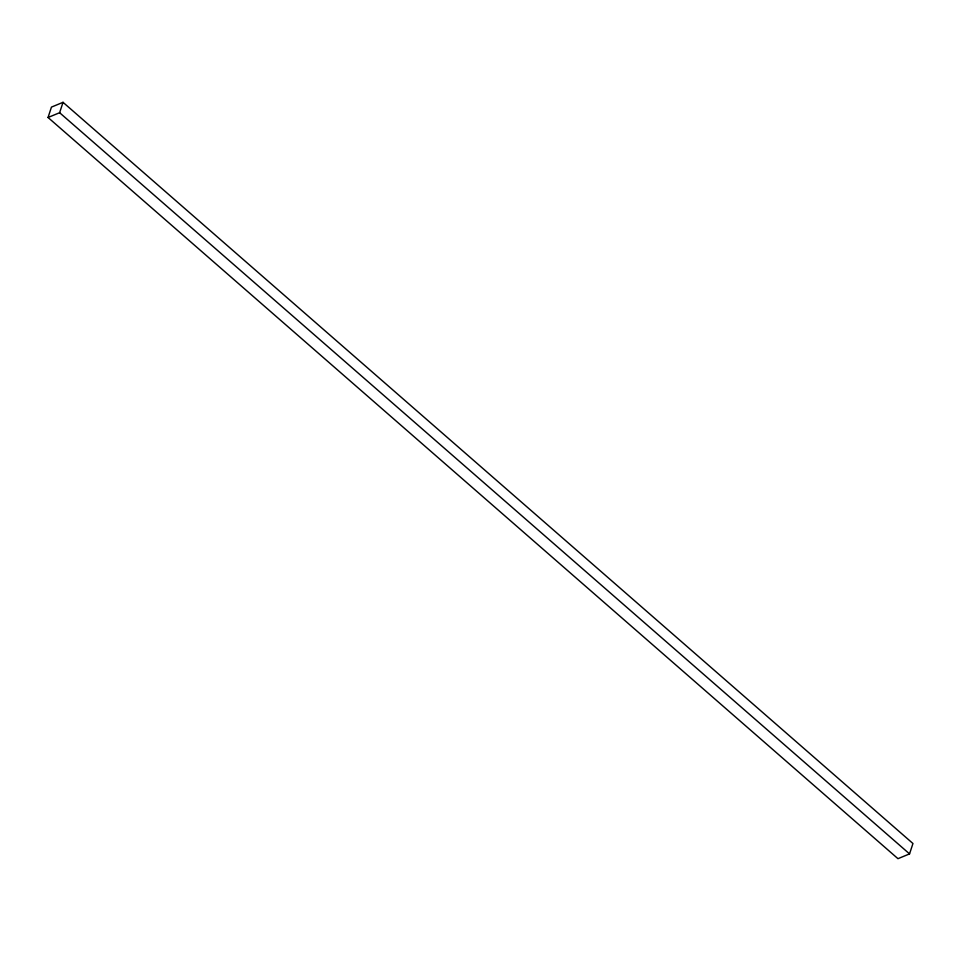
<?xml version="1.0" encoding="UTF-8"?>
<svg xmlns="http://www.w3.org/2000/svg" width="961" height="961" viewBox="0 0 961 961"><rect width="100%" height="100%" fill="white"/><g stroke="black" fill="none" stroke-linecap="round" stroke-linejoin="round"><path stroke-width="1.44" d="M48.05 117.494L51.45 107.103L63.03 102.322L912.95 843.506L909.55 853.897L897.97 858.678L48.05 117.494L59.618 112.713L63.03 102.322M59.618 112.713L909.55 853.897"/></g></svg>
